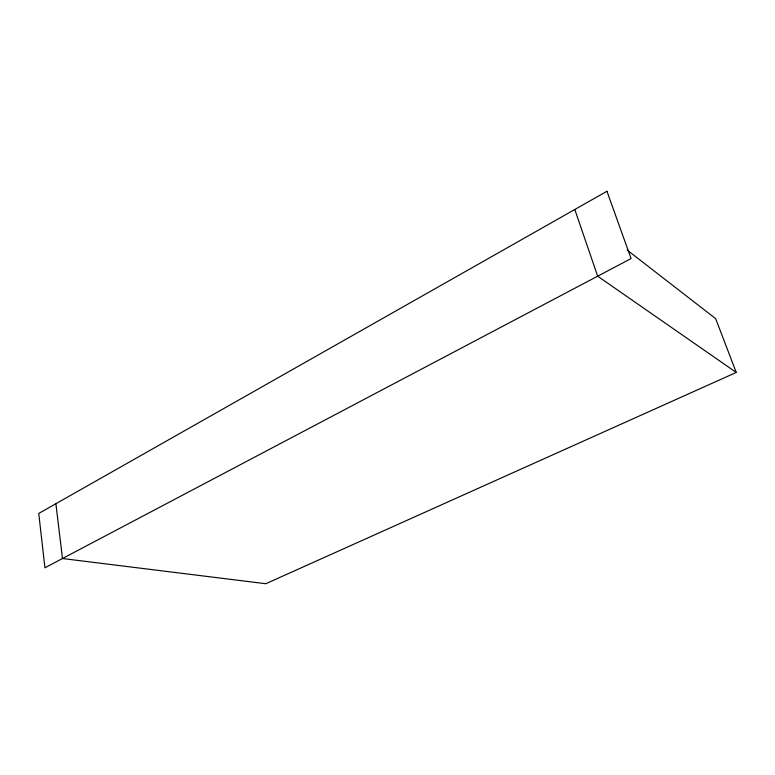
<?xml version="1.0" encoding="UTF-8"?>
<svg xmlns="http://www.w3.org/2000/svg" width="775" height="775" viewBox="0 0 775 775"><rect width="100%" height="100%" fill="white"/><g stroke="black" fill="none" stroke-linecap="round" stroke-linejoin="round"><path stroke-width="1.16" d="M627.14 250.054L715.654 318.632L736.25 372.446L265.806 583.73L62.484 558.523L55.887 503.721M736.25 372.446L597.661 276.181L574.798 209.502M606.951 191.27L38.75 513.438L44.931 567.784L631.073 258.559L606.951 191.27"/></g></svg>
